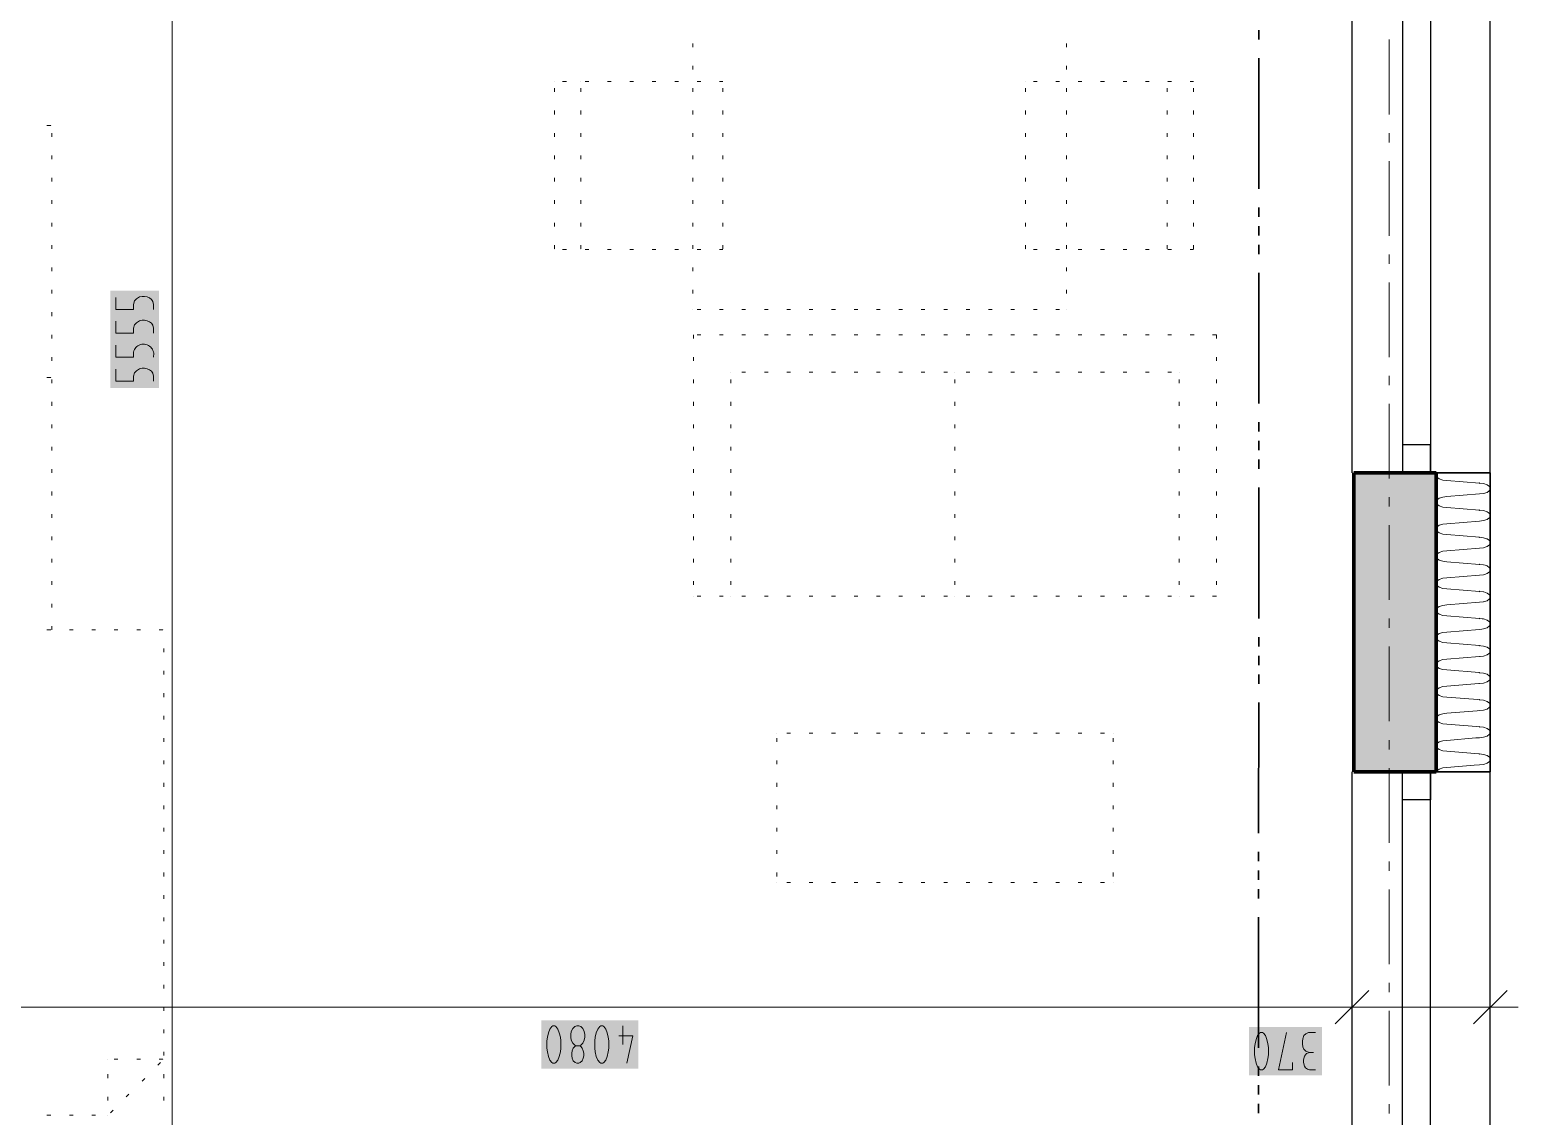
# Model space of a CAD drawing. Header units: millimetres. Extents: x 0 to 594, y 0 to 420.
# Drawn here: x 511.02 to 551.3, y 165.57 to 194.98 of the extents above; entities that cross this region are included whole.
import ezdxf

# ---------------------------------------------------------------- set-up
doc = ezdxf.new("R2010")
doc.units = ezdxf.units.MM
doc.header["$LTSCALE"] = 8
for name, color, linetype in [('PDF_Koty delkove', 7, 'Continuous'), ('PDF_Nabytek', 7, 'Continuous'), ('PDF_Okna', 7, 'Continuous'), ('PDF_Osy hlavni', 7, 'Continuous'), ('PDF_Pozarni useky', 7, 'Continuous'), ('PDF_Steny obvodove nosne', 7, 'Continuous'), ('PDF_Zatepleni', 7, 'Continuous')]:
    doc.layers.add(name, color=color, linetype=linetype)

msp = doc.modelspace()

# ---------------------------------------------------------------- hatches: boundary and pattern name
at = {"layer": 'PDF_Zatepleni', "transparency": 33554559}
msp.add_hatch(color=256, dxfattribs=at).paths.add_polyline_path([(550.25, 177.554), (550.247, 177.557), (550.249, 177.598), (550.227, 177.576), (550.247, 177.557), (550.249, 177.598), (550.25, 177.599), (550.273, 177.576)])

# ---------------------------------------------------------------- linework, layer by layer
at = {"layer": 'PDF_Koty delkove', "lineweight": 18}
for points in [[(514.874, 154.678), (514.874, 158.52), (514.874, 177.159), (514.874, 209.93), (514.874, 214.679), (514.874, 216.145), (514.874, 218.851), (514.874, 225.105), (514.874, 228.883), (514.874, 230.45), (514.874, 236.71), (514.874, 237.072), (514.874, 239.144), (514.874, 242.166), (514.874, 244.508), (514.874, 250.265), (514.874, 251.095), (514.874, 252.287), (514.874, 263.407), (514.874, 265.48), (514.874, 272.102), (514.874, 273.669), (514.874, 286.407), (514.874, 287.873)], [(513.358, 187.734), (513.358, 187.41), (513.829, 187.41), (513.829, 187.545), (513.863, 187.639), (513.914, 187.693), (513.998, 187.747), (514.064, 187.761), (514.132, 187.761), (514.2, 187.747), (514.267, 187.72), (514.317, 187.68), (514.352, 187.626), (514.369, 187.545), (514.369, 187.41)], [(513.358, 187.086), (513.358, 186.762), (513.829, 186.762), (513.829, 186.897), (513.863, 186.991), (513.914, 187.045), (513.998, 187.099), (514.064, 187.113), (514.132, 187.113), (514.2, 187.099), (514.267, 187.072), (514.317, 187.032), (514.352, 186.978), (514.369, 186.897), (514.369, 186.762)], [(513.358, 185.79), (513.358, 185.466), (513.829, 185.466), (513.829, 185.601), (513.863, 185.695), (513.914, 185.749), (513.998, 185.803), (514.064, 185.816), (514.132, 185.816), (514.2, 185.803), (514.267, 185.776), (514.317, 185.735), (514.352, 185.682), (514.369, 185.601), (514.369, 185.466)], [(546.802, 169.281), (546.802, 168.523), (546.802, 167.765)], [(550.543, 169.281), (550.543, 168.523), (550.543, 167.765)], [(547.257, 168.978), (546.348, 168.068)], [(550.998, 168.978), (550.088, 168.068)], [(550.543, 168.523), (546.802, 168.523), (544.808, 168.523), (514.336, 168.523), (505.555, 168.523), (502.825, 168.523), (502.405, 168.523), (500.534, 168.523), (486.405, 168.523), (474.548, 168.523), (470.607, 168.523), (461.881, 168.523), (459.152, 168.523), (457.389, 168.523), (445.116, 168.523), (423.1, 168.523), (419.32, 168.523), (417.196, 168.523)], [(550.543, 168.523), (551.301, 168.523)], [(526.557, 167.022), (526.61, 167.09), (526.65, 167.191), (526.678, 167.31), (526.692, 167.41), (526.692, 167.612), (526.678, 167.713), (526.65, 167.831), (526.61, 167.932), (526.557, 168), (526.529, 168.017), (526.476, 168.017), (526.448, 168), (526.394, 167.932), (526.354, 167.831), (526.327, 167.713), (526.313, 167.612)], [(527.069, 168.017), (527.069, 167.512)], [(526.313, 167.612), (526.313, 167.41), (526.327, 167.31), (526.354, 167.191), (526.394, 167.09), (526.448, 167.022), (526.476, 167.006), (526.529, 167.006), (526.557, 167.022)], [(526.962, 167.747), (527.34, 167.747), (527.177, 167.006)], [(545.192, 167.029), (545.192, 166.827), (544.814, 166.827), (545.029, 167.838)], [(545.813, 167.838), (545.624, 167.838), (545.557, 167.804), (545.502, 167.753), (545.476, 167.67), (545.462, 167.602), (545.462, 167.534), (545.476, 167.45), (545.502, 167.383), (545.557, 167.333), (545.651, 167.298)], [(525.908, 167.477), (525.935, 167.46), (525.976, 167.41), (526.002, 167.343), (526.016, 167.275), (526.016, 167.208), (526.002, 167.141), (525.976, 167.073), (525.921, 167.022), (525.881, 167.006), (525.827, 167.006), (525.787, 167.022), (525.733, 167.073), (525.706, 167.141), (525.692, 167.208)], [(525.692, 167.208), (525.692, 167.275), (525.706, 167.343), (525.733, 167.41), (525.773, 167.46), (525.8, 167.477)], [(545.813, 166.827), (545.651, 166.827), (545.596, 166.844), (545.543, 166.878), (545.515, 166.928), (545.489, 167.029), (545.489, 167.096), (545.515, 167.197), (545.57, 167.265)], [(545.57, 167.265), (545.651, 167.298), (545.758, 167.298)]]:
    msp.add_lwpolyline(points, dxfattribs=at)
msp.add_lwpolyline([(513.358, 186.438), (513.358, 186.114), (513.829, 186.114), (513.829, 186.249, -1.034094), (514.369, 186.114)], format="xyb", dxfattribs=at)
for points in [[(525.017, 167.612), (525.017, 167.41), (525.031, 167.31), (525.058, 167.191), (525.098, 167.09), (525.152, 167.022), (525.179, 167.006), (525.233, 167.006), (525.26, 167.022), (525.314, 167.09), (525.354, 167.191), (525.382, 167.31), (525.396, 167.41), (525.396, 167.612), (525.382, 167.713), (525.354, 167.831), (525.314, 167.932), (525.26, 168), (525.233, 168.017), (525.179, 168.017), (525.152, 168), (525.098, 167.932), (525.058, 167.831), (525.031, 167.713)], [(525.665, 167.781), (525.665, 167.713), (525.679, 167.629), (525.719, 167.545), (525.773, 167.495), (525.8, 167.477), (525.908, 167.477), (525.935, 167.495), (525.989, 167.545), (526.03, 167.629), (526.044, 167.713), (526.044, 167.781), (526.03, 167.865), (525.989, 167.95), (525.935, 168), (525.881, 168.017), (525.827, 168.017), (525.773, 168), (525.719, 167.95), (525.679, 167.865)], [(544.166, 167.433), (544.166, 167.231), (544.18, 167.131), (544.206, 167.012), (544.247, 166.911), (544.3, 166.844), (544.328, 166.827), (544.381, 166.827), (544.409, 166.844), (544.462, 166.911), (544.503, 167.012), (544.53, 167.131), (544.544, 167.231), (544.544, 167.433), (544.53, 167.534), (544.503, 167.652), (544.462, 167.753), (544.409, 167.821), (544.381, 167.838), (544.328, 167.838), (544.3, 167.821), (544.247, 167.753), (544.206, 167.652), (544.18, 167.534)]]:
    msp.add_lwpolyline(points, close=True, dxfattribs=at)
at = {"layer": 'PDF_Koty delkove', "color": 7, "lineweight": 18, "true_color": 0xffffff, "transparency": 33554559}
for points in [[(514.52, 185.286), (514.52, 187.912), (513.206, 185.286), (513.206, 187.912)], [(527.491, 168.169), (524.866, 168.169), (527.491, 166.855), (524.866, 166.855)], [(545.992, 167.99), (544.014, 167.99), (545.992, 166.676), (544.014, 166.676)]]:
    msp.add_solid(points, dxfattribs=at)
at = {"layer": 'PDF_Nabytek', "lineweight": 13}
for points in [[(528.968, 194.508), (528.968, 194.609)], [(539.078, 194.508), (539.078, 194.609)], [(528.968, 193.901), (528.968, 194.002)], [(539.078, 193.901), (539.078, 194.002)], [(525.226, 193.579), (525.226, 193.579)], [(525.226, 193.579), (525.226, 193.579)], [(525.226, 193.295), (525.226, 193.396)], [(525.544, 193.579), (525.443, 193.579)], [(525.934, 193.579), (525.934, 193.579)], [(525.934, 193.295), (525.934, 193.396)], [(526.15, 193.579), (526.049, 193.579)], [(526.757, 193.579), (526.656, 193.579)], [(527.364, 193.579), (527.262, 193.579)], [(527.97, 193.579), (527.869, 193.579)], [(528.577, 193.579), (528.476, 193.579)], [(528.968, 193.295), (528.968, 193.396)], [(529.183, 193.579), (529.082, 193.579)], [(529.775, 193.579), (529.689, 193.579)], [(529.775, 193.579), (529.775, 193.579)], [(529.775, 193.579), (529.775, 193.579)], [(529.775, 193.295), (529.775, 193.396)], [(537.964, 193.579), (537.964, 193.579)], [(537.964, 193.579), (537.964, 193.579)], [(537.964, 193.295), (537.964, 193.396)], [(538.282, 193.579), (538.181, 193.579)], [(538.889, 193.579), (538.787, 193.579)], [(539.078, 193.295), (539.078, 193.396)], [(539.495, 193.579), (539.394, 193.579)], [(540.102, 193.579), (540.001, 193.579)], [(540.708, 193.579), (540.607, 193.579)], [(541.315, 193.579), (541.214, 193.579)], [(541.806, 193.579), (541.806, 193.579)], [(541.806, 193.295), (541.806, 193.396)], [(541.921, 193.579), (541.82, 193.579)], [(542.514, 193.579), (542.427, 193.579)], [(542.514, 193.579), (542.514, 193.579)], [(542.514, 193.295), (542.514, 193.396)], [(525.226, 192.688), (525.226, 192.789)], [(525.934, 192.688), (525.934, 192.789)], [(528.968, 192.688), (528.968, 192.789)], [(529.775, 192.688), (529.775, 192.789)], [(537.964, 192.688), (537.964, 192.789)], [(539.078, 192.688), (539.078, 192.789)], [(541.806, 192.688), (541.806, 192.789)], [(542.514, 192.688), (542.514, 192.789)], [(511.592, 192.387), (511.491, 192.387)], [(511.621, 192.387), (511.621, 192.387)], [(511.621, 192.387), (511.621, 192.387)], [(511.621, 192.081), (511.621, 192.182)], [(525.226, 192.081), (525.226, 192.182)], [(525.934, 192.081), (525.934, 192.182)], [(528.968, 192.081), (528.968, 192.182)], [(529.775, 192.081), (529.775, 192.182)], [(537.964, 192.081), (537.964, 192.182)], [(539.078, 192.081), (539.078, 192.182)], [(541.806, 192.081), (541.806, 192.182)], [(542.514, 192.081), (542.514, 192.182)], [(511.621, 191.475), (511.621, 191.576)], [(525.226, 191.475), (525.226, 191.576)], [(525.934, 191.475), (525.934, 191.576)], [(528.968, 191.475), (528.968, 191.576)], [(529.775, 191.475), (529.775, 191.576)], [(537.964, 191.475), (537.964, 191.576)], [(539.078, 191.475), (539.078, 191.576)], [(541.806, 191.475), (541.806, 191.576)], [(542.514, 191.475), (542.514, 191.576)], [(511.621, 190.868), (511.621, 190.969)], [(525.226, 190.868), (525.226, 190.969)], [(525.934, 190.868), (525.934, 190.969)], [(528.968, 190.868), (528.968, 190.969)], [(529.775, 190.868), (529.775, 190.969)], [(537.964, 190.868), (537.964, 190.969)], [(539.078, 190.868), (539.078, 190.969)], [(541.806, 190.868), (541.806, 190.969)], [(542.514, 190.868), (542.514, 190.969)], [(511.621, 190.262), (511.621, 190.363)], [(525.226, 190.262), (525.226, 190.363)], [(525.934, 190.262), (525.934, 190.363)], [(528.968, 190.262), (528.968, 190.363)], [(529.775, 190.262), (529.775, 190.363)], [(537.964, 190.262), (537.964, 190.363)], [(539.078, 190.262), (539.078, 190.363)], [(541.806, 190.262), (541.806, 190.363)], [(542.514, 190.262), (542.514, 190.363)], [(511.621, 189.655), (511.621, 189.756)], [(525.226, 189.655), (525.226, 189.756)], [(525.934, 189.655), (525.934, 189.756)], [(528.968, 189.655), (528.968, 189.756)], [(529.775, 189.655), (529.775, 189.756)], [(537.964, 189.655), (537.964, 189.756)], [(539.078, 189.655), (539.078, 189.756)], [(541.806, 189.655), (541.806, 189.756)], [(542.514, 189.655), (542.514, 189.756)], [(511.621, 189.048), (511.621, 189.15)], [(525.226, 189.048), (525.226, 189.15)], [(525.226, 189.03), (525.226, 189.03)], [(525.226, 189.03), (525.226, 189.03)], [(525.544, 189.03), (525.443, 189.03)], [(525.934, 189.048), (525.934, 189.15)], [(525.934, 189.03), (525.934, 189.03)], [(526.15, 189.03), (526.049, 189.03)], [(526.757, 189.03), (526.656, 189.03)], [(527.364, 189.03), (527.262, 189.03)], [(527.97, 189.03), (527.869, 189.03)], [(528.577, 189.03), (528.476, 189.03)], [(528.968, 189.048), (528.968, 189.15)], [(529.183, 189.03), (529.082, 189.03)], [(529.775, 189.03), (529.689, 189.03)], [(529.775, 189.048), (529.775, 189.15)], [(529.775, 189.03), (529.775, 189.03)], [(529.775, 189.03), (529.775, 189.03)], [(537.964, 189.048), (537.964, 189.15)], [(537.964, 189.03), (537.964, 189.03)], [(537.964, 189.03), (537.964, 189.03)], [(538.282, 189.03), (538.181, 189.03)], [(538.889, 189.03), (538.787, 189.03)], [(539.078, 189.048), (539.078, 189.15)], [(539.495, 189.03), (539.394, 189.03)], [(540.102, 189.03), (540.001, 189.03)], [(540.708, 189.03), (540.607, 189.03)], [(541.315, 189.03), (541.214, 189.03)], [(541.806, 189.048), (541.806, 189.15)], [(541.806, 189.03), (541.806, 189.03)], [(541.921, 189.03), (541.82, 189.03)], [(542.514, 189.03), (542.427, 189.03)], [(542.514, 189.048), (542.514, 189.15)], [(542.514, 189.03), (542.514, 189.03)], [(542.514, 189.03), (542.514, 189.03)], [(511.621, 188.442), (511.621, 188.543)], [(528.968, 188.442), (528.968, 188.543)], [(539.078, 188.442), (539.078, 188.543)], [(511.621, 187.835), (511.621, 187.936)], [(528.968, 187.835), (528.968, 187.936)], [(539.078, 187.835), (539.078, 187.936)], [(511.621, 187.229), (511.621, 187.33)], [(528.968, 187.405), (528.968, 187.405)], [(528.968, 187.405), (528.968, 187.405)], [(529.183, 187.405), (529.082, 187.405)], [(529.79, 187.405), (529.689, 187.405)], [(530.396, 187.405), (530.295, 187.405)], [(531.003, 187.405), (530.902, 187.405)], [(531.61, 187.405), (531.508, 187.405)], [(532.216, 187.405), (532.115, 187.405)], [(532.823, 187.405), (532.722, 187.405)], [(533.429, 187.405), (533.328, 187.405)], [(534.036, 187.405), (533.935, 187.405)], [(534.642, 187.405), (534.541, 187.405)], [(535.249, 187.405), (535.148, 187.405)], [(535.856, 187.405), (535.755, 187.405)], [(536.462, 187.405), (536.361, 187.405)], [(537.069, 187.405), (536.968, 187.405)], [(537.675, 187.405), (537.574, 187.405)], [(538.282, 187.405), (538.181, 187.405)], [(538.889, 187.405), (538.787, 187.405)], [(539.078, 187.405), (539.078, 187.405)], [(539.078, 187.405), (539.078, 187.405)], [(511.621, 186.622), (511.621, 186.723)], [(528.983, 186.725), (528.983, 186.725)], [(528.983, 186.725), (528.983, 186.725)], [(528.983, 186.622), (528.983, 186.723)], [(529.183, 186.725), (529.082, 186.725)], [(529.79, 186.725), (529.689, 186.725)], [(530.396, 186.725), (530.295, 186.725)], [(531.003, 186.725), (530.902, 186.725)], [(531.61, 186.725), (531.508, 186.725)], [(532.216, 186.725), (532.115, 186.725)], [(532.823, 186.725), (532.722, 186.725)], [(533.429, 186.725), (533.328, 186.725)], [(534.036, 186.725), (533.935, 186.725)], [(534.642, 186.725), (534.541, 186.725)], [(535.249, 186.725), (535.148, 186.725)], [(535.856, 186.725), (535.755, 186.725)], [(536.462, 186.725), (536.361, 186.725)], [(537.069, 186.725), (536.968, 186.725)], [(537.675, 186.725), (537.574, 186.725)], [(538.282, 186.725), (538.181, 186.725)], [(538.889, 186.725), (538.787, 186.725)], [(539.495, 186.725), (539.394, 186.725)], [(540.102, 186.725), (540.001, 186.725)], [(540.708, 186.725), (540.607, 186.725)], [(541.315, 186.725), (541.214, 186.725)], [(541.921, 186.725), (541.82, 186.725)], [(542.528, 186.725), (542.427, 186.725)], [(543.135, 186.725), (543.033, 186.725)], [(543.137, 186.725), (543.137, 186.725)], [(543.137, 186.725), (543.137, 186.725)], [(543.137, 186.622), (543.137, 186.723)], [(511.621, 186.016), (511.621, 186.117)], [(528.983, 186.016), (528.983, 186.117)], [(543.137, 186.016), (543.137, 186.117)], [(529.994, 185.714), (529.994, 185.714)], [(529.994, 185.714), (529.994, 185.714)], [(530.396, 185.714), (530.295, 185.714)], [(531.003, 185.714), (530.902, 185.714)], [(531.61, 185.714), (531.508, 185.714)], [(532.216, 185.714), (532.115, 185.714)], [(532.823, 185.714), (532.722, 185.714)], [(533.429, 185.714), (533.328, 185.714)], [(534.036, 185.714), (533.935, 185.714)], [(534.642, 185.714), (534.541, 185.714)], [(535.249, 185.714), (535.148, 185.714)], [(535.856, 185.714), (535.755, 185.714)], [(536.06, 185.714), (536.06, 185.714)], [(536.462, 185.714), (536.361, 185.714)], [(537.069, 185.714), (536.968, 185.714)], [(537.675, 185.714), (537.574, 185.714)], [(538.282, 185.714), (538.181, 185.714)], [(538.889, 185.714), (538.787, 185.714)], [(539.495, 185.714), (539.394, 185.714)], [(540.102, 185.714), (540.001, 185.714)], [(540.708, 185.714), (540.607, 185.714)], [(541.315, 185.714), (541.214, 185.714)], [(541.921, 185.714), (541.82, 185.714)], [(542.126, 185.714), (542.126, 185.714)], [(542.126, 185.714), (542.126, 185.714)], [(511.592, 185.563), (511.491, 185.563)], [(511.621, 185.563), (511.621, 185.563)], [(511.621, 185.409), (511.621, 185.51)], [(528.983, 185.409), (528.983, 185.51)], [(529.994, 185.409), (529.994, 185.51)], [(536.06, 185.409), (536.06, 185.51)], [(542.126, 185.409), (542.126, 185.51)], [(543.137, 185.409), (543.137, 185.51)], [(511.621, 184.802), (511.621, 184.903)], [(528.983, 184.802), (528.983, 184.903)], [(529.994, 184.802), (529.994, 184.903)], [(536.06, 184.802), (536.06, 184.903)], [(542.126, 184.802), (542.126, 184.903)], [(543.137, 184.802), (543.137, 184.903)], [(511.621, 184.196), (511.621, 184.297)], [(528.983, 184.196), (528.983, 184.297)], [(529.994, 184.196), (529.994, 184.297)], [(536.06, 184.196), (536.06, 184.297)], [(542.126, 184.196), (542.126, 184.297)], [(543.137, 184.196), (543.137, 184.297)], [(511.621, 183.589), (511.621, 183.69)], [(528.983, 183.589), (528.983, 183.69)], [(529.994, 183.589), (529.994, 183.69)], [(536.06, 183.589), (536.06, 183.69)], [(542.126, 183.589), (542.126, 183.69)], [(543.137, 183.589), (543.137, 183.69)], [(511.621, 182.983), (511.621, 183.084)], [(528.983, 182.983), (528.983, 183.084)], [(529.994, 182.983), (529.994, 183.084)], [(536.06, 182.983), (536.06, 183.084)], [(542.126, 182.983), (542.126, 183.084)], [(543.137, 182.983), (543.137, 183.084)], [(511.621, 182.376), (511.621, 182.477)], [(528.983, 182.376), (528.983, 182.477)], [(529.994, 182.376), (529.994, 182.477)], [(536.06, 182.376), (536.06, 182.477)], [(542.126, 182.376), (542.126, 182.477)], [(543.137, 182.376), (543.137, 182.477)], [(511.621, 181.769), (511.621, 181.871)], [(528.983, 181.769), (528.983, 181.871)], [(529.994, 181.769), (529.994, 181.871)], [(536.06, 181.769), (536.06, 181.871)], [(542.126, 181.769), (542.126, 181.871)], [(543.137, 181.769), (543.137, 181.871)], [(511.621, 181.163), (511.621, 181.264)], [(528.983, 181.163), (528.983, 181.264)], [(529.994, 181.163), (529.994, 181.264)], [(536.06, 181.163), (536.06, 181.264)], [(542.126, 181.163), (542.126, 181.264)], [(543.137, 181.163), (543.137, 181.264)], [(511.621, 180.556), (511.621, 180.657)], [(528.983, 180.556), (528.983, 180.657)], [(529.994, 180.556), (529.994, 180.657)], [(536.06, 180.556), (536.06, 180.657)], [(542.126, 180.556), (542.126, 180.657)], [(543.137, 180.556), (543.137, 180.657)], [(511.621, 179.95), (511.621, 180.051)], [(528.983, 179.95), (528.983, 180.051)], [(529.994, 179.95), (529.994, 180.051)], [(536.06, 179.95), (536.06, 180.051)], [(542.126, 179.95), (542.126, 180.051)], [(543.137, 179.95), (543.137, 180.051)], [(528.983, 179.648), (528.983, 179.648)], [(528.983, 179.648), (528.983, 179.648)], [(529.183, 179.648), (529.082, 179.648)], [(529.79, 179.648), (529.689, 179.648)], [(529.994, 179.648), (529.994, 179.648)], [(530.396, 179.648), (530.295, 179.648)], [(531.003, 179.648), (530.902, 179.648)], [(531.61, 179.648), (531.508, 179.648)], [(532.216, 179.648), (532.115, 179.648)], [(532.823, 179.648), (532.722, 179.648)], [(533.429, 179.648), (533.328, 179.648)], [(534.036, 179.648), (533.935, 179.648)], [(534.642, 179.648), (534.541, 179.648)], [(535.249, 179.648), (535.148, 179.648)], [(535.856, 179.648), (535.755, 179.648)], [(536.06, 179.648), (536.06, 179.648)], [(536.462, 179.648), (536.361, 179.648)], [(537.069, 179.648), (536.968, 179.648)], [(537.675, 179.648), (537.574, 179.648)], [(538.282, 179.648), (538.181, 179.648)], [(538.889, 179.648), (538.787, 179.648)], [(539.495, 179.648), (539.394, 179.648)], [(540.102, 179.648), (540.001, 179.648)], [(540.708, 179.648), (540.607, 179.648)], [(541.315, 179.648), (541.214, 179.648)], [(541.921, 179.648), (541.82, 179.648)], [(542.126, 179.648), (542.126, 179.648)], [(542.528, 179.648), (542.427, 179.648)], [(543.135, 179.648), (543.033, 179.648)], [(543.137, 179.648), (543.137, 179.648)], [(543.137, 179.648), (543.137, 179.648)], [(511.621, 179.343), (511.621, 179.444)], [(511.621, 178.739), (511.621, 178.838)], [(511.592, 178.739), (511.491, 178.739)], [(511.592, 178.739), (511.491, 178.739)], [(511.621, 178.739), (511.621, 178.739)], [(511.621, 178.739), (511.621, 178.739)], [(512.199, 178.739), (512.098, 178.739)], [(512.806, 178.739), (512.704, 178.739)], [(513.412, 178.739), (513.311, 178.739)], [(514.019, 178.739), (513.918, 178.739)], [(514.625, 178.739), (514.524, 178.739)], [(514.654, 178.739), (514.654, 178.739)], [(514.654, 178.737), (514.654, 178.739)], [(514.654, 178.739), (514.654, 178.739)], [(514.654, 178.13), (514.654, 178.231)], [(514.654, 177.523), (514.654, 177.625)], [(514.654, 176.917), (514.654, 177.018)], [(514.654, 176.31), (514.654, 176.411)], [(514.654, 175.704), (514.654, 175.805)], [(531.238, 175.937), (531.238, 175.937)], [(531.238, 175.937), (531.238, 175.937)], [(531.238, 175.704), (531.238, 175.805)], [(531.61, 175.937), (531.508, 175.937)], [(532.216, 175.937), (532.115, 175.937)], [(532.823, 175.937), (532.722, 175.937)], [(533.429, 175.937), (533.328, 175.937)], [(534.036, 175.937), (533.935, 175.937)], [(534.642, 175.937), (534.541, 175.937)], [(535.249, 175.937), (535.148, 175.937)], [(535.856, 175.937), (535.755, 175.937)], [(536.462, 175.937), (536.361, 175.937)], [(537.069, 175.937), (536.968, 175.937)], [(537.675, 175.937), (537.574, 175.937)], [(538.282, 175.937), (538.181, 175.937)], [(538.889, 175.937), (538.787, 175.937)], [(539.495, 175.937), (539.394, 175.937)], [(540.102, 175.937), (540.001, 175.937)], [(540.337, 175.937), (540.337, 175.937)], [(540.337, 175.937), (540.337, 175.937)], [(540.337, 175.704), (540.337, 175.805)], [(514.654, 175.097), (514.654, 175.198)], [(531.238, 175.097), (531.238, 175.198)], [(540.337, 175.097), (540.337, 175.198)], [(514.654, 174.491), (514.654, 174.592)], [(531.238, 174.491), (531.238, 174.592)], [(540.337, 174.491), (540.337, 174.592)], [(514.654, 173.884), (514.654, 173.985)], [(531.238, 173.884), (531.238, 173.985)], [(540.337, 173.884), (540.337, 173.985)], [(514.654, 173.277), (514.654, 173.378)], [(531.238, 173.277), (531.238, 173.378)], [(540.337, 173.277), (540.337, 173.378)], [(514.654, 172.671), (514.654, 172.772)], [(531.238, 172.671), (531.238, 172.772)], [(540.337, 172.671), (540.337, 172.772)], [(514.654, 172.064), (514.654, 172.165)], [(531.238, 172.064), (531.238, 172.165)], [(540.337, 172.064), (540.337, 172.165)], [(531.238, 171.893), (531.238, 171.893)], [(531.238, 171.893), (531.238, 171.893)], [(531.61, 171.893), (531.508, 171.893)], [(532.216, 171.893), (532.115, 171.893)], [(532.823, 171.893), (532.722, 171.893)], [(533.429, 171.893), (533.328, 171.893)], [(534.036, 171.893), (533.935, 171.893)], [(534.642, 171.893), (534.541, 171.893)], [(535.249, 171.893), (535.148, 171.893)], [(535.856, 171.893), (535.755, 171.893)], [(536.462, 171.893), (536.361, 171.893)], [(537.069, 171.893), (536.968, 171.893)], [(537.675, 171.893), (537.574, 171.893)], [(538.282, 171.893), (538.181, 171.893)], [(538.889, 171.893), (538.787, 171.893)], [(539.495, 171.893), (539.394, 171.893)], [(540.102, 171.893), (540.001, 171.893)], [(540.337, 171.893), (540.337, 171.893)], [(540.337, 171.893), (540.337, 171.893)], [(514.654, 171.458), (514.654, 171.559)], [(514.654, 170.851), (514.654, 170.952)], [(514.654, 170.244), (514.654, 170.346)], [(514.654, 169.638), (514.654, 169.739)], [(514.654, 169.031), (514.654, 169.132)], [(514.654, 168.425), (514.654, 168.526)], [(514.654, 167.818), (514.654, 167.919)], [(514.654, 167.212), (514.654, 167.313)], [(513.137, 167.113), (513.137, 167.113)], [(513.137, 167.113), (513.137, 167.113)], [(513.412, 167.113), (513.311, 167.113)], [(514.019, 167.113), (513.918, 167.113)], [(514.493, 166.952), (514.565, 167.024)], [(514.625, 167.113), (514.524, 167.113)], [(514.654, 167.113), (514.654, 167.113)], [(514.654, 167.113), (514.654, 167.113)], [(513.137, 166.605), (513.137, 166.706)], [(514.064, 166.524), (514.136, 166.595)], [(514.654, 166.605), (514.654, 166.706)], [(513.137, 165.998), (513.137, 166.099)], [(513.636, 166.095), (513.707, 166.166)], [(514.654, 165.998), (514.654, 166.099)], [(511.592, 165.596), (511.491, 165.596)], [(512.199, 165.596), (512.098, 165.596)], [(512.806, 165.596), (512.704, 165.596)], [(513.137, 165.596), (513.137, 165.596)], [(513.137, 165.596), (513.137, 165.596)], [(513.137, 165.596), (513.137, 165.596)], [(513.207, 165.666), (513.278, 165.737)]]:
    msp.add_lwpolyline(points, dxfattribs=at)
at = {"layer": 'PDF_Okna', "lineweight": 25}
for points in [[(546.802, 201.182), (546.802, 182.985)], [(548.167, 201.182), (548.167, 182.985)], [(548.926, 201.182), (548.926, 182.985)], [(550.543, 182.985), (550.543, 201.182)], [(546.802, 174.897), (546.802, 164.788)], [(548.167, 164.788), (548.167, 174.897)], [(548.926, 164.788), (548.926, 174.897)], [(550.543, 164.788), (550.543, 174.897)]]:
    msp.add_lwpolyline(points, dxfattribs=at)
for points in [[(548.926, 182.985), (548.926, 183.743), (548.167, 183.743), (548.167, 182.985)], [(548.926, 174.897), (548.926, 174.139), (548.167, 174.139), (548.167, 174.897)]]:
    msp.add_lwpolyline(points, close=True, dxfattribs=at)
at = {"layer": 'PDF_Osy hlavni', "lineweight": 18}
for points in [[(547.813, 192.688), (547.813, 194.71)], [(547.813, 191.93), (547.813, 192.182)], [(547.813, 189.402), (547.813, 191.424)], [(547.813, 188.644), (547.813, 188.897)], [(547.813, 186.117), (547.813, 188.139)], [(547.813, 185.358), (547.813, 185.611)], [(547.813, 182.831), (547.813, 184.853)], [(547.813, 182.073), (547.813, 182.326)], [(547.813, 179.545), (547.813, 181.567)], [(547.813, 178.787), (547.813, 179.04)], [(547.813, 176.26), (547.813, 178.282)], [(547.813, 175.501), (547.813, 175.754)], [(547.813, 172.974), (547.813, 174.996)], [(547.813, 172.216), (547.813, 172.469)], [(547.813, 169.688), (547.813, 171.71)], [(547.813, 168.93), (547.813, 169.183)], [(547.813, 166.403), (547.813, 168.425)], [(547.813, 165.645), (547.813, 165.897)]]:
    msp.add_lwpolyline(points, dxfattribs=at)
at = {"layer": 'PDF_Pozarni useky', "lineweight": 30}
for points in [[(544.281, 194.717), (544.281, 194.97)], [(544.28, 190.673), (544.281, 194.212)], [(544.28, 189.915), (544.28, 190.168)], [(544.28, 189.41), (544.28, 189.662)], [(544.28, 188.904), (544.28, 189.157)], [(544.279, 184.86), (544.28, 188.399)], [(544.279, 184.102), (544.279, 184.355)], [(544.279, 183.597), (544.279, 183.849)], [(544.279, 183.091), (544.279, 183.344)], [(544.278, 179.047), (544.279, 182.586)], [(544.278, 178.289), (544.278, 178.542)], [(544.278, 177.783), (544.278, 178.036)], [(544.278, 177.278), (544.278, 177.531)], [(544.277, 173.234), (544.278, 176.772)], [(544.277, 172.476), (544.277, 172.729)], [(544.277, 171.97), (544.277, 172.223)], [(544.277, 171.465), (544.277, 171.718)], [(544.276, 167.421), (544.277, 170.959)], [(544.276, 166.663), (544.276, 166.916)], [(544.276, 166.157), (544.276, 166.41)], [(544.276, 165.652), (544.276, 165.905)]]:
    msp.add_lwpolyline(points, dxfattribs=at)
at = {"layer": 'PDF_Steny obvodove nosne', "lineweight": 70}
for points in [[(546.853, 182.985), (546.853, 174.897)], [(546.853, 182.985), (548.167, 182.985), (548.926, 182.985), (549.077, 182.985)], [(549.077, 174.897), (549.077, 182.985)], [(549.077, 174.897), (548.926, 174.897), (548.167, 174.897), (546.853, 174.897)]]:
    msp.add_lwpolyline(points, dxfattribs=at)
at = {"layer": 'PDF_Steny obvodove nosne', "color": 9, "lineweight": 9, "true_color": 0xc0c0c0, "transparency": 33554559}
msp.add_solid([(546.853, 182.985), (546.853, 174.897), (549.077, 182.985), (549.077, 174.897)], dxfattribs=at)
at = {"layer": 'PDF_Zatepleni', "lineweight": 9}
for points in [[(549.1, 182.985), (549.098, 182.983), (549.077, 182.942)], [(549.077, 182.911), (549.098, 182.871), (549.162, 182.823), (549.258, 182.791), (549.37, 182.78)], [(549.37, 182.78), (550.25, 182.707)], [(549.37, 182.78), (549.37, 182.78)], [(550.521, 182.617), (550.457, 182.664), (550.362, 182.696), (550.25, 182.707)], [(550.25, 182.414), (550.362, 182.425), (550.457, 182.457), (550.517, 182.501), (550.521, 182.504), (550.543, 182.56)], [(550.543, 182.56), (550.523, 182.612), (550.521, 182.617)], [(549.37, 182.341), (549.258, 182.33), (549.162, 182.298), (549.098, 182.25), (549.077, 182.209)], [(549.077, 182.179), (549.098, 182.138), (549.162, 182.09), (549.258, 182.058), (549.37, 182.047)], [(550.25, 182.414), (549.37, 182.341)], [(549.37, 182.047), (550.25, 181.974)], [(549.37, 182.047), (549.37, 182.047)], [(550.25, 181.681), (549.37, 181.608)], [(550.543, 181.827), (550.521, 181.884), (550.484, 181.911), (550.457, 181.931), (550.362, 181.963), (550.25, 181.974)], [(550.25, 181.681), (550.362, 181.692), (550.457, 181.724), (550.475, 181.737), (550.521, 181.771), (550.543, 181.827)], [(549.098, 181.517), (549.077, 181.476)], [(549.077, 181.446), (549.098, 181.405), (549.162, 181.357), (549.258, 181.325), (549.37, 181.314)], [(549.37, 181.608), (549.258, 181.597), (549.162, 181.565), (549.098, 181.517)], [(549.37, 181.314), (550.25, 181.241)], [(549.37, 181.314), (549.37, 181.314)], [(549.37, 180.875), (549.258, 180.864), (549.162, 180.832), (549.098, 180.784), (549.077, 180.743)], [(550.25, 180.948), (549.37, 180.875)], [(550.543, 181.095), (550.521, 181.151), (550.457, 181.198), (550.446, 181.202), (550.362, 181.23), (550.25, 181.241)], [(550.25, 180.948), (550.362, 180.959), (550.434, 180.983), (550.457, 180.991), (550.521, 181.038), (550.543, 181.095)], [(549.077, 180.713), (549.098, 180.672), (549.162, 180.624), (549.258, 180.592), (549.37, 180.581), (550.25, 180.508)], [(549.37, 180.581), (549.37, 180.581)], [(550.543, 180.362), (550.521, 180.418), (550.457, 180.465), (550.406, 180.482), (550.362, 180.497), (550.25, 180.508)], [(549.37, 180.142), (549.258, 180.131), (549.162, 180.099), (549.098, 180.051), (549.077, 180.01)], [(550.25, 180.215), (549.37, 180.142)], [(550.25, 180.215), (550.362, 180.226), (550.393, 180.236), (550.457, 180.258), (550.521, 180.305), (550.543, 180.362)], [(549.077, 179.98), (549.098, 179.939), (549.162, 179.891), (549.258, 179.859), (549.37, 179.848), (550.25, 179.775)], [(549.37, 179.848), (549.37, 179.848)], [(550.543, 179.629), (550.521, 179.685), (550.457, 179.732), (550.367, 179.762), (550.362, 179.764), (550.25, 179.775)], [(549.37, 179.409), (549.258, 179.398), (549.162, 179.366), (549.098, 179.319), (549.077, 179.278)], [(549.077, 179.247), (549.098, 179.206), (549.162, 179.158), (549.258, 179.126), (549.37, 179.115), (550.25, 179.042)], [(550.25, 179.482), (549.37, 179.409)], [(550.25, 179.482), (550.352, 179.492), (550.362, 179.493), (550.457, 179.525), (550.521, 179.573), (550.543, 179.629)], [(549.37, 179.115), (549.37, 179.115)], [(550.543, 178.896), (550.521, 178.952), (550.457, 178.999), (550.362, 179.031), (550.327, 179.035), (550.25, 179.042)], [(550.25, 178.749), (550.312, 178.755), (550.362, 178.76), (550.457, 178.792), (550.521, 178.84), (550.543, 178.896)], [(549.37, 178.677), (549.258, 178.665), (549.162, 178.633), (549.098, 178.586), (549.077, 178.545)], [(549.077, 178.514), (549.098, 178.473), (549.162, 178.425), (549.258, 178.393), (549.37, 178.382), (550.25, 178.309)], [(550.25, 178.749), (549.37, 178.677)], [(549.37, 178.382), (549.37, 178.382)], [(550.543, 178.163), (550.521, 178.219), (550.457, 178.266), (550.362, 178.298), (550.287, 178.306), (550.25, 178.309)], [(550.25, 178.016), (550.272, 178.018), (550.362, 178.027)], [(550.362, 178.027), (550.457, 178.059), (550.521, 178.107), (550.543, 178.163)], [(549.37, 177.944), (549.258, 177.932), (549.162, 177.9), (549.098, 177.853), (549.077, 177.812)], [(549.077, 177.781), (549.098, 177.74)], [(549.098, 177.74), (549.162, 177.692), (549.258, 177.66), (549.37, 177.649)], [(550.25, 178.016), (549.37, 177.944)], [(549.37, 177.649), (550.248, 177.577), (550.25, 177.576)], [(549.37, 177.649), (549.37, 177.649)], [(550.25, 177.283), (550.232, 177.282), (549.37, 177.211)], [(550.543, 177.43), (550.521, 177.486), (550.457, 177.533), (550.362, 177.565), (550.25, 177.576)], [(550.25, 177.283), (550.362, 177.294), (550.457, 177.326), (550.521, 177.374), (550.543, 177.43)], [(549.37, 177.211), (549.258, 177.199), (549.162, 177.167), (549.098, 177.12), (549.077, 177.079)], [(549.077, 177.048), (549.098, 177.007), (549.162, 176.959), (549.258, 176.927), (549.37, 176.916)], [(549.37, 176.916), (550.208, 176.847), (550.25, 176.843)], [(549.37, 176.916), (549.37, 176.916)], [(550.543, 176.697), (550.521, 176.753), (550.457, 176.8), (550.362, 176.832), (550.25, 176.843)], [(549.37, 176.478), (549.258, 176.466), (549.162, 176.435), (549.098, 176.387), (549.077, 176.346)], [(550.25, 176.55), (550.191, 176.545), (549.37, 176.478)], [(550.25, 176.55), (550.362, 176.561), (550.457, 176.593), (550.521, 176.641), (550.543, 176.697)], [(549.077, 176.315), (549.098, 176.274), (549.162, 176.226), (549.258, 176.194), (549.37, 176.183)], [(549.37, 176.183), (550.168, 176.117), (550.25, 176.11)], [(549.37, 176.183), (549.37, 176.183)], [(550.543, 175.964), (550.521, 176.02), (550.457, 176.068), (550.362, 176.099), (550.25, 176.11)], [(549.37, 175.745), (549.258, 175.733), (549.162, 175.702), (549.098, 175.654), (549.077, 175.613)], [(550.25, 175.817), (550.151, 175.809), (549.37, 175.745)], [(550.25, 175.817), (550.362, 175.828), (550.457, 175.86), (550.521, 175.908), (550.543, 175.964)], [(549.077, 175.582), (549.098, 175.541), (549.162, 175.493), (549.258, 175.461), (549.37, 175.45)], [(549.37, 175.45), (550.128, 175.388), (550.25, 175.377)], [(549.37, 175.45), (549.37, 175.45)], [(550.543, 175.231), (550.521, 175.287), (550.457, 175.335), (550.362, 175.366), (550.25, 175.377)], [(550.25, 175.084), (550.362, 175.095), (550.457, 175.127), (550.521, 175.175), (550.543, 175.231)], [(549.37, 175.012), (549.258, 175.001), (549.162, 174.969), (549.098, 174.921), (549.086, 174.897)], [(550.25, 175.084), (550.111, 175.073), (549.37, 175.012)]]:
    msp.add_lwpolyline(points, dxfattribs=at)
at = {"layer": 'PDF_Zatepleni', "lineweight": 30}
for points in [[(549.077, 182.985), (550.543, 182.985)], [(549.077, 182.985), (549.077, 174.897)], [(550.543, 174.897), (550.543, 182.985)], [(550.543, 174.897), (549.077, 174.897)]]:
    msp.add_lwpolyline(points, dxfattribs=at)
at = {"layer": 'PDF_Zatepleni', "lineweight": 9, "transparency": 33554559}
for points in [[(550.25, 182.684), (550.227, 182.707), (550.273, 182.707), (550.25, 182.73)], [(550.25, 181.951), (550.227, 181.974), (550.273, 181.974), (550.25, 181.997)], [(550.25, 181.218), (550.227, 181.241), (550.273, 181.241), (550.25, 181.264)], [(550.25, 180.485), (550.227, 180.508), (550.273, 180.508), (550.25, 180.531)], [(550.25, 179.752), (550.227, 179.775), (550.273, 179.775), (550.25, 179.798)], [(550.25, 179.02), (550.227, 179.042), (550.273, 179.042), (550.25, 179.065)], [(550.25, 178.287), (550.227, 178.309), (550.273, 178.309), (550.25, 178.332)], [(550.25, 176.821), (550.227, 176.843), (550.273, 176.843), (550.25, 176.866)], [(550.25, 176.088), (550.227, 176.11), (550.273, 176.11), (550.25, 176.133)], [(550.25, 175.355), (550.227, 175.377), (550.273, 175.377), (550.25, 175.4)]]:
    msp.add_solid(points, dxfattribs=at)

doc.saveas('drawing.dxf')
